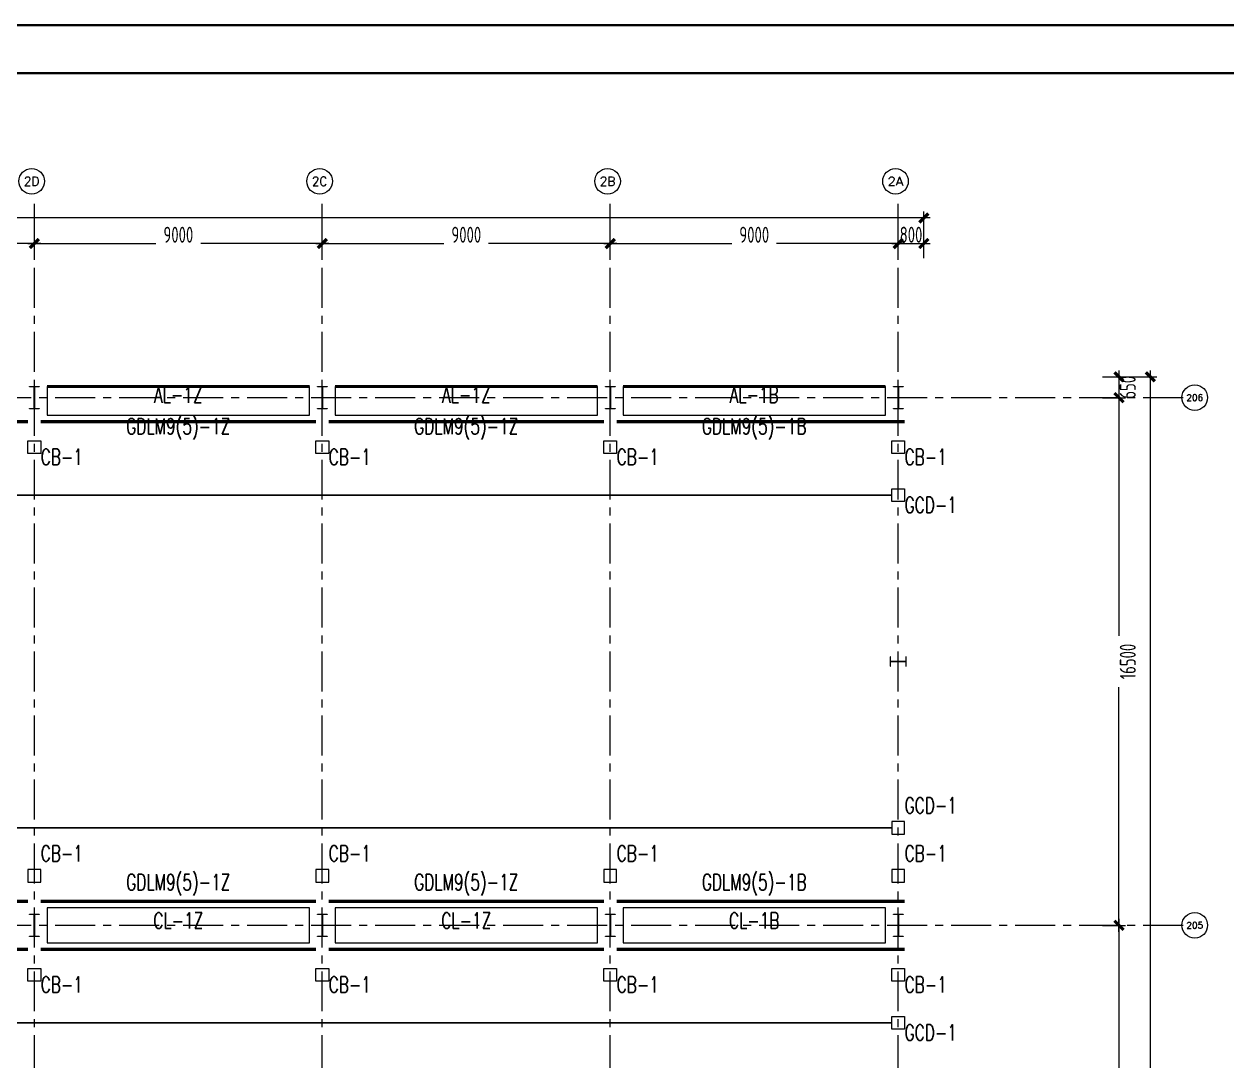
# Model space of a CAD drawing. Extents: x -1201378 to 2367219, y -619313 to 244905.
# Drawn here: x 1688920 to 1726516, y -2339 to 30085 of the extents above; entities that cross this region are included whole.
import ezdxf
from ezdxf.enums import TextEntityAlignment as Align

# ---------------------------------------------------------------- set-up
doc = ezdxf.new("R2010")
doc.units = 0
doc.header["$LTSCALE"] = 1000
doc.linetypes.add('CENTER', pattern=[2, 1.25, -0.25, 0.25, -0.25])
doc.layers.get('0').update_dxf_attribs({"linetype": 'CONTINUOUS'})
doc.layers.get('Defpoints').update_dxf_attribs({"linetype": 'CONTINUOUS'})
doc.layers.add('0-cxFrame', color=155, linetype='CONTINUOUS')
for name, color, linetype, lineweight in [('0-cxText', 131, 'CONTINUOUS', 25), ('S-axis', 111, 'CONTINUOUS', 0), ('S-col', 2, 'CONTINUOUS', 0), ('S-dote', 5, 'CENTER', 0), ('THIN', 7, 'CONTINUOUS', 0), ('吊车梁', 4, 'CONTINUOUS', 0)]:
    doc.layers.add(name, color=color, linetype=linetype, lineweight=lineweight)
doc.styles.add('_TCH_AXIS', font='COMPLEX', dxfattribs={"bigfont": 'GBCBIG'})
doc.styles.add('cx_tuming', font='simhei.ttf')
doc.styles.add('cx_tuqian1', font='')
doc.styles.add('TSSD_Dimension', font='tssdeng.shx', dxfattribs={"width": 0.7, "bigfont": 'hztxt.shx'})
doc.styles.add('TSSD_Rein', font='tj-romans1.shx', dxfattribs={"width": 0.7, "bigfont": 'tj-hztxt.shx'})
doc.styles.add('黑体', font='simhei.ttf', dxfattribs={"width": 0.8})
doc.styles.get('cx_tuqian1').set_extended_font_data('SimSun')
doc.dimstyles.new('TSSD_200_200', dxfattribs={"dimtxt": 500, "dimasz": 200, "dimexe": 200, "dimexo": 500, "dimgap": 200, "dimtad": 1, "dimdec": 0, "dimzin": 0, "dimdsep": 46, "dimtxsty": 'TSSD_Dimension', "dimblk": 'ARCHTICK', "dimcen": 0, "dimdle": 200, "dimclrt": 7, "dimadec": 0, "dimazin": 0, "dimtfac": 1, "dimtdec": 0, "dimtix": 1, "dimtmove": 2, "dimatfit": 3, "dimfxl": 1, "dimtolj": 1, "dimtzin": 0, "dimarcsym": 0})

# ---------------------------------------------------------------- blocks, each defined once
blk = doc.blocks.new('_ArchTick')
at = {"color": 0, "linetype": 'ByBlock', "const_width": 0.5}
blk.add_lwpolyline([(-0.71, -0.71), (0.71, 0.71)], dxfattribs=at)
blk = doc.blocks.new('*D85')
at = {"layer": 'Defpoints', "color": 0, "transparency": 16777216}
for p in [(-77874, -180948), (-77874, -181598), (-76858, -181598)]:
    blk.add_point(p, dxfattribs=at)
at = {"layer": 'S-axis', "color": 0, "lineweight": -2, "transparency": 16777216}
for p, q in [((-76858, -180748), (-76858, -181798)), ((-77374, -180948), (-76658, -180948)), ((-77374, -181598), (-76658, -181598))]:
    blk.add_line(p, q, dxfattribs=at)
at = {"layer": 'S-axis', "color": 0, "lineweight": -2, "transparency": 16777216, "xscale": 200, "yscale": 200, "zscale": 200}
for p, rotation in [((-76858, -180948), 90), ((-76858, -181598), 270)]:
    blk.add_blockref('_ArchTick', p, dxfattribs=dict(at, rotation=rotation))
at = {"layer": 'S-axis', "color": 7, "transparency": 16777216, "insert": (-76583, -181273), "char_height": 500, "attachment_point": 5, "rotation": 90, "style": 'TSSD_Dimension'}
blk.add_mtext('\\A1;650', dxfattribs=at)
blk = doc.blocks.new('*D86')
at = {"layer": 'Defpoints', "color": 0, "transparency": 16777216}
for p in [(-77874, -181598), (-77874, -198098), (-76858, -198098)]:
    blk.add_point(p, dxfattribs=at)
at = {"layer": 'S-axis', "color": 0, "lineweight": -2, "transparency": 16777216}
for p, q in [((-76858, -181398), (-76858, -189042)), ((-77374, -181598), (-76658, -181598)), ((-76858, -198298), (-76858, -190654)), ((-77374, -198098), (-76658, -198098))]:
    blk.add_line(p, q, dxfattribs=at)
at = {"layer": 'S-axis', "color": 0, "lineweight": -2, "transparency": 16777216, "xscale": 200, "yscale": 200, "zscale": 200}
for p, rotation in [((-76858, -181598), 90), ((-76858, -198098), 270)]:
    blk.add_blockref('_ArchTick', p, dxfattribs=dict(at, rotation=rotation))
at = {"layer": 'S-axis', "color": 7, "transparency": 16777216, "insert": (-76583, -189848), "char_height": 500, "attachment_point": 5, "rotation": 90, "style": 'TSSD_Dimension'}
blk.add_mtext('\\A1;16500', dxfattribs=at)
blk = doc.blocks.new('*D87')
at = {"layer": 'Defpoints', "color": 0, "transparency": 16777216}
for p in [(-77874, -198098), (-77874, -214598), (-76858, -214598)]:
    blk.add_point(p, dxfattribs=at)
at = {"layer": 'S-axis', "color": 0, "lineweight": -2, "transparency": 16777216}
for p, q in [((-77374, -198098), (-76658, -198098)), ((-76858, -197898), (-76858, -205542)), ((-76858, -214798), (-76858, -207154)), ((-77374, -214598), (-76658, -214598))]:
    blk.add_line(p, q, dxfattribs=at)
at = {"layer": 'S-axis', "color": 0, "lineweight": -2, "transparency": 16777216, "xscale": 200, "yscale": 200, "zscale": 200}
for p, rotation in [((-76858, -198098), 90), ((-76858, -214598), 270)]:
    blk.add_blockref('_ArchTick', p, dxfattribs=dict(at, rotation=rotation))
at = {"layer": 'S-axis', "color": 7, "transparency": 16777216, "insert": (-76583, -206348), "char_height": 500, "attachment_point": 5, "rotation": 90, "style": 'TSSD_Dimension'}
blk.add_mtext('\\A1;16500', dxfattribs=at)
blk = doc.blocks.new('*D107')
at = {"layer": 'Defpoints', "color": 0, "transparency": 16777216}
for p in [(-110758, -176778), (-119758, -177738), (-110758, -177738)]:
    blk.add_point(p, dxfattribs=at)
at = {"layer": 'S-axis', "color": 0, "lineweight": -2, "transparency": 16777216}
for p, q in [((-119758, -177238), (-119758, -176578)), ((-110758, -177238), (-110758, -176578)), ((-119958, -176778), (-115957, -176778)), ((-110558, -176778), (-114560, -176778))]:
    blk.add_line(p, q, dxfattribs=at)
at = {"layer": 'S-axis', "color": 0, "lineweight": -2, "transparency": 16777216, "xscale": 200, "yscale": 200, "zscale": 200, "rotation": 180}
blk.add_blockref('_ArchTick', (-119758, -176778), dxfattribs=at)
at = {"layer": 'S-axis', "color": 0, "lineweight": -2, "transparency": 16777216, "xscale": 200, "yscale": 200, "zscale": 200}
blk.add_blockref('_ArchTick', (-110758, -176778), dxfattribs=at)
at = {"layer": 'S-axis', "color": 7, "transparency": 16777216, "insert": (-115258, -176503), "char_height": 500, "attachment_point": 5, "style": 'TSSD_Dimension'}
blk.add_mtext('\\A1;9000', dxfattribs=at)
blk = doc.blocks.new('*D108')
at = {"layer": 'Defpoints', "color": 0, "transparency": 16777216}
for p in [(-101758, -176778), (-110758, -177738), (-101758, -177738)]:
    blk.add_point(p, dxfattribs=at)
at = {"layer": 'S-axis', "color": 0, "lineweight": -2, "transparency": 16777216}
for p, q in [((-110758, -177238), (-110758, -176578)), ((-101758, -177238), (-101758, -176578)), ((-110958, -176778), (-106957, -176778)), ((-101558, -176778), (-105560, -176778))]:
    blk.add_line(p, q, dxfattribs=at)
at = {"layer": 'S-axis', "color": 0, "lineweight": -2, "transparency": 16777216, "xscale": 200, "yscale": 200, "zscale": 200, "rotation": 180}
blk.add_blockref('_ArchTick', (-110758, -176778), dxfattribs=at)
at = {"layer": 'S-axis', "color": 0, "lineweight": -2, "transparency": 16777216, "xscale": 200, "yscale": 200, "zscale": 200}
blk.add_blockref('_ArchTick', (-101758, -176778), dxfattribs=at)
at = {"layer": 'S-axis', "color": 7, "transparency": 16777216, "insert": (-106258, -176503), "char_height": 500, "attachment_point": 5, "style": 'TSSD_Dimension'}
blk.add_mtext('\\A1;9000', dxfattribs=at)
blk = doc.blocks.new('*D109')
at = {"layer": 'Defpoints', "color": 0, "transparency": 16777216}
for p in [(-92758, -176778), (-101758, -177738), (-92758, -177738)]:
    blk.add_point(p, dxfattribs=at)
at = {"layer": 'S-axis', "color": 0, "lineweight": -2, "transparency": 16777216}
for p, q in [((-101758, -177238), (-101758, -176578)), ((-92758, -177238), (-92758, -176578)), ((-101958, -176778), (-97957, -176778)), ((-92558, -176778), (-96560, -176778))]:
    blk.add_line(p, q, dxfattribs=at)
at = {"layer": 'S-axis', "color": 0, "lineweight": -2, "transparency": 16777216, "xscale": 200, "yscale": 200, "zscale": 200, "rotation": 180}
blk.add_blockref('_ArchTick', (-101758, -176778), dxfattribs=at)
at = {"layer": 'S-axis', "color": 0, "lineweight": -2, "transparency": 16777216, "xscale": 200, "yscale": 200, "zscale": 200}
blk.add_blockref('_ArchTick', (-92758, -176778), dxfattribs=at)
at = {"layer": 'S-axis', "color": 7, "transparency": 16777216, "insert": (-97258, -176503), "char_height": 500, "attachment_point": 5, "style": 'TSSD_Dimension'}
blk.add_mtext('\\A1;9000', dxfattribs=at)
blk = doc.blocks.new('*D110')
at = {"layer": 'Defpoints', "color": 0, "transparency": 16777216}
for p in [(-83758, -176778), (-92758, -177738), (-83758, -177738)]:
    blk.add_point(p, dxfattribs=at)
at = {"layer": 'S-axis', "color": 0, "lineweight": -2, "transparency": 16777216}
for p, q in [((-92758, -177238), (-92758, -176578)), ((-83758, -177238), (-83758, -176578)), ((-92958, -176778), (-88957, -176778)), ((-83558, -176778), (-87560, -176778))]:
    blk.add_line(p, q, dxfattribs=at)
at = {"layer": 'S-axis', "color": 0, "lineweight": -2, "transparency": 16777216, "xscale": 200, "yscale": 200, "zscale": 200, "rotation": 180}
blk.add_blockref('_ArchTick', (-92758, -176778), dxfattribs=at)
at = {"layer": 'S-axis', "color": 0, "lineweight": -2, "transparency": 16777216, "xscale": 200, "yscale": 200, "zscale": 200}
blk.add_blockref('_ArchTick', (-83758, -176778), dxfattribs=at)
at = {"layer": 'S-axis', "color": 7, "transparency": 16777216, "insert": (-88258, -176503), "char_height": 500, "attachment_point": 5, "style": 'TSSD_Dimension'}
blk.add_mtext('\\A1;9000', dxfattribs=at)
blk = doc.blocks.new('*D111')
at = {"layer": 'Defpoints', "color": 0, "transparency": 16777216}
for p in [(-82958, -176778), (-83758, -177738), (-82958, -177738)]:
    blk.add_point(p, dxfattribs=at)
at = {"layer": 'S-axis', "color": 0, "lineweight": -2, "transparency": 16777216}
for p, q in [((-83758, -177238), (-83758, -176578)), ((-82958, -177238), (-82958, -176578)), ((-83958, -176778), (-82758, -176778))]:
    blk.add_line(p, q, dxfattribs=at)
at = {"layer": 'S-axis', "color": 0, "lineweight": -2, "transparency": 16777216, "xscale": 200, "yscale": 200, "zscale": 200, "rotation": 180}
blk.add_blockref('_ArchTick', (-83758, -176778), dxfattribs=at)
at = {"layer": 'S-axis', "color": 0, "lineweight": -2, "transparency": 16777216, "xscale": 200, "yscale": 200, "zscale": 200}
blk.add_blockref('_ArchTick', (-82958, -176778), dxfattribs=at)
at = {"layer": 'S-axis', "color": 7, "transparency": 16777216, "insert": (-83358, -176503), "char_height": 500, "attachment_point": 5, "style": 'TSSD_Dimension'}
blk.add_mtext('\\A1;800', dxfattribs=at)
blk = doc.blocks.new('*D112')
at = {"layer": 'Defpoints', "color": 0, "transparency": 16777216}
for p in [(-82958, -175978), (-240958, -177638), (-82958, -177638)]:
    blk.add_point(p, dxfattribs=at)
at = {"layer": 'S-axis', "color": 0, "lineweight": -2, "transparency": 16777216}
for p, q in [((-240958, -177138), (-240958, -175778)), ((-82958, -177138), (-82958, -175778)), ((-241158, -175978), (-162899, -175978)), ((-82758, -175978), (-161018, -175978))]:
    blk.add_line(p, q, dxfattribs=at)
at = {"layer": 'S-axis', "color": 0, "lineweight": -2, "transparency": 16777216, "xscale": 200, "yscale": 200, "zscale": 200, "rotation": 180}
blk.add_blockref('_ArchTick', (-240958, -175978), dxfattribs=at)
at = {"layer": 'S-axis', "color": 0, "lineweight": -2, "transparency": 16777216, "xscale": 200, "yscale": 200, "zscale": 200}
blk.add_blockref('_ArchTick', (-82958, -175978), dxfattribs=at)
at = {"layer": 'S-axis', "color": 7, "transparency": 16777216, "insert": (-161958, -175703), "char_height": 500, "attachment_point": 5, "style": 'TSSD_Dimension'}
blk.add_mtext('\\A1;158000', dxfattribs=at)
blk = doc.blocks.new('*D113')
at = {"layer": 'Defpoints', "color": 0, "transparency": 16777216}
for p in [(-77774, -180948), (-77774, -264748), (-75879, -264748)]:
    blk.add_point(p, dxfattribs=at)
at = {"layer": 'S-axis', "color": 0, "lineweight": -2, "transparency": 16777216}
for p, q in [((-75879, -180748), (-75879, -222015)), ((-77274, -180948), (-75679, -180948)), ((-75879, -264948), (-75879, -223681)), ((-77274, -264748), (-75679, -264748))]:
    blk.add_line(p, q, dxfattribs=at)
at = {"layer": 'S-axis', "color": 0, "lineweight": -2, "transparency": 16777216, "xscale": 200, "yscale": 200, "zscale": 200}
for p, rotation in [((-75879, -180948), 90), ((-75879, -264748), 270)]:
    blk.add_blockref('_ArchTick', p, dxfattribs=dict(at, rotation=rotation))
at = {"layer": 'S-axis', "color": 7, "transparency": 16777216, "insert": (-75604, -222848), "char_height": 500, "attachment_point": 5, "rotation": 90, "style": 'TSSD_Dimension'}
blk.add_mtext('\\A1;83800', dxfattribs=at)
blk = doc.blocks.new('nt66')
at = {"layer": 'S-col'}
blk.add_lwpolyline([(-195790, 766820), (-195490, 766820), (-195490, 766808), (-195636, 766808), (-195636, 766132), (-195490, 766132), (-195490, 766120), (-195790, 766120), (-195790, 766132), (-195644, 766132), (-195644, 766808), (-195790, 766808)], close=True, dxfattribs=at)
blk = doc.blocks.new('33333')
for p in [(39786, -43900), (48786, -43900), (57786, -43900), (66786, -43900), (39786, -60400), (48786, -60400), (57786, -60400), (66786, -60400)]:
    blk.add_blockref('nt66', p)
blk = doc.blocks.new('TK22.A0 L(Dragon)')
at = {"layer": '0-cxFrame', "color": 7, "const_width": 0.5}
blk.add_lwpolyline([(0, 0), (-1486, 0), (-1486, 841), (0, 841)], close=True, dxfattribs=at)
at = {"layer": '0-cxFrame', "const_width": 0.5}
blk.add_lwpolyline([(-80, 10), (-1466, 10), (-1466, 831), (-80, 831)], close=True, dxfattribs=at)
at = {"style": '黑体', "flags": 4}
blk.add_attdef('图幅', text='', height=3.3, dxfattribs=at).set_placement((-40, 3), align=Align.RIGHT)
at = {"layer": '0-cxText', "flags": 4}
for tag, height, style, p in [('建设单位', 3.5, 'cx_tuming', (-45, 240)), ('项目名称', 3.5, 'cx_tuming', (-45, 210)), ('子项名称', 3.5, 'cx_tuming', (-45, 180)), ('工程编号', 3.3, 'cx_tuqian1', (-35, 165)), ('图名1', 3.5, 'cx_tuming', (-45, 87)), ('图名2', 3.5, 'cx_tuming', (-45, 79)), ('图名3', 3.5, 'cx_tuming', (-45, 71)), ('出图日期', 3.3, 'cx_tuqian1', (-39, 60)), ('专业', 3.3, 'cx_tuqian1', (-55, 52)), ('图号', 3.3, 'cx_tuqian1', (-55, 44)), ('版次', 3.3, 'cx_tuqian1', (-20, 44))]:
    blk.add_attdef(tag, text='', height=height, dxfattribs=dict(at, style=style)).set_placement(p, align=Align.MIDDLE)
at = {"layer": 'Defpoints', "color": 6, "flags": 4}
for tag, height, style, p in [('tufu', 3.3, '黑体', (-12, 12)), ('dwfname', 4, 'cx_tuqian1', (-80, 3))]:
    blk.add_attdef(tag, text='', height=height, dxfattribs=dict(at, style=style)).set_placement(p, align=Align.RIGHT)
blk = doc.blocks.new('2#轴网')
at = {"layer": 'S-axis'}
for centre in [(-110843.4, -174832), (-101843.4, -174832), (-92843.4, -174832), (-83843.4, -174832), (-74489.2, -181597), (-74489.2, -198097)]:
    blk.add_circle(centre, 400, dxfattribs=at)
at = {"layer": 'S-dote'}
for p, q in [((-110758.5, -270787), (-110758.5, -175298.2)), ((-101758.5, -270787), (-101758.5, -175298.2)), ((-92758.5, -270787), (-92758.5, -175298.2)), ((-83758.5, -270787), (-83758.5, -175298.2)), ((-74854.3, -181598.2), (-251154.3, -181598.2)), ((-74854.3, -198098.2), (-251154.3, -198098.2))]:
    blk.add_line(p, q, dxfattribs=at)
at = {"layer": 'S-axis', "style": '_TCH_AXIS'}
for s, height, p, p2 in [('2D', 276.42, (-111086.9, -174970.3), (-110599.9, -174970.3)), ('2C', 288.12, (-102083.5, -174976.1), (-101603.3, -174976.1)), ('2B', 276.42, (-93086.9, -174970.3), (-92599.9, -174970.3)), ('2A', 270.86, (-84088.4, -174967.5), (-83598.3, -174967.5)), ('206', 202.97, (-74750.1, -181698.5), (-74228.2, -181698.5)), ('205', 202.97, (-74750.1, -198198.5), (-74228.2, -198198.5))]:
    blk.add_text(s, height=height, dxfattribs=at).set_placement(p, p2, align=Align.FIT)
at = {"layer": 'S-axis'}
for base, p1, p2, angle, picture, middle in [((-82958.5, -175978.2), (-240958.5, -177638.2), (-82958.5, -177638.2), 0, '*D112', (-161958.5, -175703.2)), ((-110758.5, -176778.2), (-119758.5, -177738.2), (-110758.5, -177738.2), 0, '*D107', (-115258.5, -176503.2)), ((-101758.5, -176778.2), (-110758.5, -177738.2), (-101758.5, -177738.2), 0, '*D108', (-106258.5, -176503.2)), ((-92758.5, -176778.2), (-101758.5, -177738.2), (-92758.5, -177738.2), 0, '*D109', (-97258.5, -176503.2)), ((-83758.5, -176778.2), (-92758.5, -177738.2), (-83758.5, -177738.2), 0, '*D110', (-88258.5, -176503.2)), ((-82958.5, -176778.2), (-83758.5, -177738.2), (-82958.5, -177738.2), 0, '*D111', (-83358.5, -176503.2)), ((-76858.5, -181598.2), (-77874.3, -180948.2), (-77874.3, -181598.2), 270, '*D85', (-76583.5, -181273.2)), ((-75878.8, -264748.2), (-77774.3, -180948.2), (-77774.3, -264748.2), 270, '*D113', (-75603.8, -222848.2)), ((-76858.5, -198098.2), (-77874.3, -181598.2), (-77874.3, -198098.2), 270, '*D86', (-76583.5, -189848.2)), ((-76858.5, -214598.2), (-77874.3, -198098.2), (-77874.3, -214598.2), 270, '*D87', (-76583.5, -206348.2))]:
    dim = blk.add_linear_dim(base=base, p1=p1, p2=p2, angle=angle, dimstyle='TSSD_200_200', dxfattribs=at)
    dim.commit()
    dim.dimension.update_dxf_attribs({"geometry": picture, "text_midpoint": middle, "dimtype": 161})

msp = doc.modelspace()

# ---------------------------------------------------------------- linework, layer by layer
at = {"layer": 'S-col'}
msp.add_lwpolyline([(1716491.5, 10001.8), (1716491.5, 10301.8), (1716479.5, 10301.8), (1716479.5, 10155.8), (1716003.5, 10155.8), (1716003.5, 10301.8), (1715991.5, 10301.8), (1715991.5, 10001.8), (1716003.5, 10001.8), (1716003.5, 10147.8), (1716479.5, 10147.8), (1716479.5, 10001.8)], close=True, dxfattribs=at)
at = {"layer": '吊车梁', "const_width": 100}
for points in [[(1697841.5, 18751.8), (1689641.5, 18751.8)], [(1706841.5, 18751.8), (1698641.5, 18751.8)], [(1715841.5, 18751.8), (1707641.5, 18751.8)], [(1689041.5, 17651.8), (1680441.5, 17651.8)], [(1698041.5, 17651.8), (1689441.5, 17651.8)], [(1707041.5, 17651.8), (1698441.5, 17651.8)], [(1716441.5, 17651.8), (1707441.5, 17651.8)], [(1689041.5, 2651.8), (1680441.5, 2651.8)], [(1698041.5, 2651.8), (1689441.5, 2651.8)], [(1707041.5, 2651.8), (1698441.5, 2651.8)], [(1716441.5, 2651.8), (1707441.5, 2651.8)], [(1689041.5, 1151.8), (1680441.5, 1151.8)], [(1698041.5, 1151.8), (1689441.5, 1151.8)], [(1707041.5, 1151.8), (1698441.5, 1151.8)], [(1716441.5, 1151.8), (1707441.5, 1151.8)]]:
    msp.add_lwpolyline(points, dxfattribs=at)
at = {"layer": '吊车梁'}
for points in [[(1697841.5, 18751.8), (1689641.5, 18751.8), (1689641.5, 17851.8), (1697841.5, 17851.8)], [(1706841.5, 18751.8), (1698641.5, 18751.8), (1698641.5, 17851.8), (1706841.5, 17851.8)], [(1715841.5, 18751.8), (1707641.5, 18751.8), (1707641.5, 17851.8), (1715841.5, 17851.8)], [(1689041.5, 17051.8), (1689441.5, 17051.8), (1689441.5, 16651.8), (1689041.5, 16651.8)], [(1698041.5, 17051.8), (1698441.5, 17051.8), (1698441.5, 16651.8), (1698041.5, 16651.8)], [(1707041.5, 17051.8), (1707441.5, 17051.8), (1707441.5, 16651.8), (1707041.5, 16651.8)], [(1716041.5, 17051.8), (1716441.5, 17051.8), (1716441.5, 16651.8), (1716041.5, 16651.8)], [(1716041.5, 15551.8), (1716441.5, 15551.8), (1716441.5, 15151.8), (1716041.5, 15151.8)], [(1716041.5, 4751.8), (1716441.5, 4751.8), (1716441.5, 5151.8), (1716041.5, 5151.8)], [(1689041.5, 3251.8), (1689441.5, 3251.8), (1689441.5, 3651.8), (1689041.5, 3651.8)], [(1698041.5, 3251.8), (1698441.5, 3251.8), (1698441.5, 3651.8), (1698041.5, 3651.8)], [(1707041.5, 3251.8), (1707441.5, 3251.8), (1707441.5, 3651.8), (1707041.5, 3651.8)], [(1716041.5, 3251.8), (1716441.5, 3251.8), (1716441.5, 3651.8), (1716041.5, 3651.8)], [(1697841.5, 2451.8), (1689641.5, 2451.8), (1689641.5, 1351.8), (1697841.5, 1351.8)], [(1706841.5, 2451.8), (1698641.5, 2451.8), (1698641.5, 1351.8), (1706841.5, 1351.8)], [(1715841.5, 2451.8), (1707641.5, 2451.8), (1707641.5, 1351.8), (1715841.5, 1351.8)], [(1689041.5, 551.8), (1689441.5, 551.8), (1689441.5, 151.8), (1689041.5, 151.8)], [(1698041.5, 551.8), (1698441.5, 551.8), (1698441.5, 151.8), (1698041.5, 151.8)], [(1707041.5, 551.8), (1707441.5, 551.8), (1707441.5, 151.8), (1707041.5, 151.8)], [(1716041.5, 551.8), (1716441.5, 551.8), (1716441.5, 151.8), (1716041.5, 151.8)], [(1716041.5, -948.2), (1716441.5, -948.2), (1716441.5, -1348.2), (1716041.5, -1348.2)]]:
    msp.add_lwpolyline(points, close=True, dxfattribs=at)
at = {"layer": '吊车梁', "color": 6, "const_width": 50}
for points in [[(1581441.5, 15351.8), (1716041.5, 15351.8)], [(1581441.5, 4951.8), (1716041.5, 4951.8)], [(1581441.5, -1148.2), (1716041.5, -1148.2)]]:
    msp.add_lwpolyline(points, dxfattribs=at)

# ---------------------------------------------------------------- block references
at = {"layer": '0-cxFrame', "xscale": 150, "yscale": 150, "zscale": 150}
msp.add_blockref('TK22.A0 L(Dragon)', (1749426.9, -96102.2), dxfattribs=at)
at = {"layer": 'S-axis'}
msp.add_blockref('2#轴网', (1800000, 200000), dxfattribs=at)
at = {"layer": 'S-col'}
msp.add_blockref('33333', (1845095.7, -704168.2), dxfattribs=at)

# ---------------------------------------------------------------- texts
at = {"layer": 'THIN', "style": 'TSSD_Rein', "width": 0.7}
for s, p in [('AL-1Z', (1693741.5, 18094.2)), ('AL-1Z', (1702741.5, 18094.2)), ('AL-1B', (1711741.5, 18094.2)), ('GDLM9(5)-1Z', (1693741.5, 17105.7)), ('GDLM9(5)-1Z', (1702741.5, 17105.7)), ('GDLM9(5)-1B', (1711741.5, 17105.7)), ('GDLM9(5)-1Z', (1693741.5, 2851.8)), ('GDLM9(5)-1Z', (1702741.5, 2851.8)), ('GDLM9(5)-1B', (1711741.5, 2851.8)), ('CL-1Z', (1693741.5, 1649.9)), ('CL-1Z', (1702741.5, 1649.9)), ('CL-1B', (1711741.5, 1649.9))]:
    msp.add_text(s, height=500, dxfattribs=at).set_placement(p, align=Align.BOTTOM_CENTER)
for s, p in [('CB-1', (1689441.5, 16148)), ('CB-1', (1698441.5, 16148)), ('CB-1', (1707441.5, 16148)), ('CB-1', (1716441.5, 16148)), ('GCD-1', (1716441.5, 14648)), ('GCD-1', (1716441.5, 5251.8)), ('CB-1', (1689441.5, 3751.8)), ('CB-1', (1698441.5, 3751.8)), ('CB-1', (1707441.5, 3751.8)), ('CB-1', (1716441.5, 3751.8)), ('CB-1', (1689441.5, -352)), ('CB-1', (1698441.5, -352)), ('CB-1', (1707441.5, -352)), ('CB-1', (1716441.5, -352)), ('GCD-1', (1716441.5, -1852))]:
    msp.add_text(s, height=500, dxfattribs=at).set_placement(p, align=Align.BOTTOM_LEFT)

doc.saveas('drawing.dxf')
